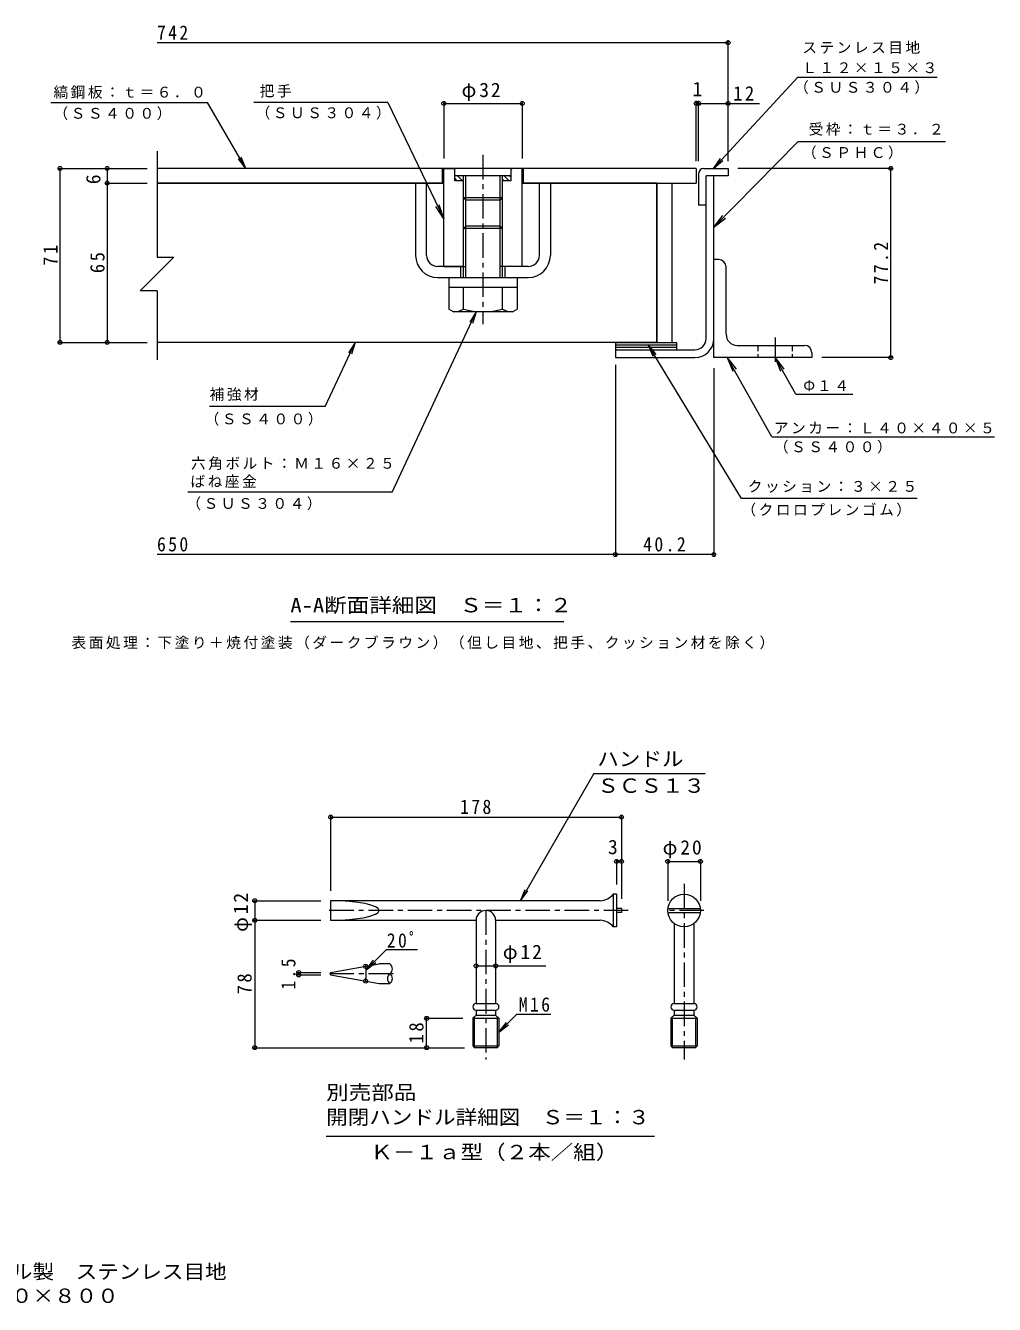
# Model space of a CAD drawing. Units: millimetres on the paper, enlarged 10 times, with parts at other scales. Extents: x -1763 to 1918, y -1353 to 1313.
# Drawn here: x -59 to 1918, y -1353 to 1257 of the extents above; entities that cross this region are included whole.
import ezdxf
from ezdxf.enums import TextEntityAlignment as Align

# ---------------------------------------------------------------- set-up
doc = ezdxf.new("R2010")
doc.units = ezdxf.units.MM
doc.header["$LTSCALE"] = 10
doc.header["$PDMODE"] = 32
doc.header["$PDSIZE"] = 8
doc.linetypes.add('CHAIN1', pattern=[8, 5, -1, 1, -1])
doc.linetypes.add('DASHED1', pattern=[1.8, 1.2, -0.6])
for name, color, linetype, lineweight in [('D-1', 2, 'Continuous', 9), ('D-2', 3, 'Continuous', 9), ('D-3', 4, 'Continuous', 9), ('D-4', 7, 'Continuous', 9), ('D-5', 7, 'Continuous', 9), ('D-6', 6, 'Continuous', 5), ('D-7', 4, 'CHAIN1', 9), ('D-8', 5, 'Continuous', 5), ('D-9', 134, 'Continuous', 5), ('D-C', 2, 'Continuous', 9), ('D-E', 3, 'Continuous', 9), ('D-F', 7, 'Continuous', 9), ('E-5', 3, 'Continuous', 9), ('E-F', 7, 'Continuous', 9), ('F-5', 7, 'Continuous', 9)]:
    doc.layers.add(name, color=color, linetype=linetype, lineweight=lineweight)
doc.styles.add('ＭＳ ゴシック', font='')
doc.styles.get('ＭＳ ゴシック').set_extended_font_data('MS Gothic')

msp = doc.modelspace()

# ---------------------------------------------------------------- linework, layer by layer
at = {"layer": 'D-1'}
for p, q in [((1329.44, 617.56), (1329.44, 950.06)), ((1345.44, 617.56), (1345.44, 950.06)), ((1144.44, 595.06), (1306.94, 595.06))]:
    msp.add_line(p, q, dxfattribs=at)
msp.add_lwpolyline([(1144.44, 595.06), (1144.44, 579.06), (1306.94, 579.06)], dxfattribs=at)
for radius in [22.5, 38.5]:
    msp.add_arc((1306.94, 617.56), radius, 270, 0, dxfattribs=at)
at = {"layer": 'D-2'}
for p, q in [((1309.44, 965.06), (209.44, 965.06)), ((791.93, 935.06), (791.93, 965.06)), ((956.94, 935.06), (956.94, 965.06)), ((1309.44, 965.06), (1309.44, 935.06)), ((209.44, 935.06), (794.43, 935.06)), ((954.44, 935.06), (1309.44, 935.06))]:
    msp.add_line(p, q, dxfattribs=at)
at = {"layer": 'D-3'}
for p, q in [((1314.44, 955.06), (1314.44, 890.06)), ((1324.44, 965.06), (1374.44, 965.06)), ((1329.44, 890.06), (1329.44, 950.06)), ((1329.44, 890.06), (1314.44, 890.06))]:
    msp.add_line(p, q, dxfattribs=at)
msp.add_lwpolyline([(1374.44, 965.06), (1374.44, 950.06), (1329.44, 950.06)], dxfattribs=at)
msp.add_arc((1324.44, 955.06), 10, 90, 180, dxfattribs=at)
at = {"layer": 'D-4'}
msp.add_line((1039.11, 39.76), (481.61, 39.76), dxfattribs=at)
at = {"layer": 'D-5'}
for p, q in [((1374.44, 980.06), (1374.44, 1226.58)), ((1374.44, 1221.58), (209.44, 1221.58)), ((1516.63, 1151.01), (1344.47, 965.06)), ((1516.63, 1151.01), (1800.82, 1151.01)), ((-7.13, 1099.81), (312.68, 1099.81)), ((390.89, 965.06), (312.68, 1099.81)), ((680.1, 1099.81), (406.85, 1099.81)), ((680.1, 1099.81), (794.43, 862.24)), ((1309.43, 980.06), (1309.43, 1102.69)), ((1309.43, 1097.69), (1314.44, 1097.69)), ((1314.44, 980.06), (1314.44, 1102.69)), ((1314.44, 1097.69), (1438.79, 1097.69)), ((1818.34, 1019.45), (1516.77, 1019.45)), ((390.89, 965.06), (375.63, 984.86)), ((390.89, 965.06), (381.27, 988.14)), ((1344.47, 965.06), (1358.91, 985.47)), ((1344.47, 965.06), (1363.7, 981.03)), ((794.43, 862.24), (778.01, 887.35)), ((794.43, 862.24), (785.06, 890.74)), ((1345.44, 845.05), (1363.49, 869.01)), ((860.82, 672.56), (847.38, 651.48)), ((613.84, 610.06), (606.32, 586.22)), ((1211.19, 605.06), (1226.85, 585.58)), ((1372.72, 579.06), (1390.75, 555.09)), ((1372.72, 579.06), (1383.93, 551.24)), ((1464.03, 417.38), (1372.72, 579.06)), ((1470.44, 579.06), (1481.65, 551.24)), ((1470.44, 579.06), (1488.47, 555.09)), ((1512.76, 504.11), (1470.44, 579.06)), ((1512.76, 504.11), (1628.91, 504.11)), ((552.74, 479.05), (316.73, 479.05)), ((1464.03, 417.38), (1917.81, 417.38)), ((689.14, 304.41), (272.16, 304.41)), ((1760.09, 291.23), (1401.95, 291.23))]:
    msp.add_line(p, q, dxfattribs=at)
at = {"layer": 'D-5', "color": 5, "lineweight": 5}
for p, q in [((736.93, 935.06), (736.93, 787.56)), ((759.43, 935.06), (736.93, 935.06)), ((759.43, 787.56), (759.43, 935.06)), ((989.44, 787.56), (989.44, 935.06)), ((989.44, 935.06), (1011.94, 935.06)), ((1011.94, 935.06), (1011.94, 787.56)), ((834.44, 765.06), (781.93, 765.06)), ((829.44, 742.56), (829.44, 765.06)), ((966.94, 765.06), (914.44, 765.06)), ((919.44, 742.56), (919.44, 765.06)), ((781.93, 742.56), (966.94, 742.56))]:
    msp.add_line(p, q, dxfattribs=at)
at = {"layer": 'D-5'}
for points in [[(1516.77, 1019.45), (1345.44, 845.05), (1369.07, 863.53)], [(689.14, 304.41), (860.82, 672.56), (853.3, 648.72)], [(552.74, 479.05), (613.84, 610.06), (600.4, 588.98)], [(1401.95, 291.23), (1211.19, 605.06), (1221.27, 582.19)]]:
    msp.add_lwpolyline(points, dxfattribs=at)
at = {"layer": 'D-5', "color": 5, "lineweight": 5}
for centre, radius, start, end in [((781.93, 787.56), 45, 180, 270), ((781.93, 787.56), 22.5, 180, 270), ((966.94, 787.56), 22.5, 270, 0), ((966.94, 787.56), 45, 270, 0)]:
    msp.add_arc(centre, radius, start, end, dxfattribs=at)
at = {"layer": 'D-5'}
for p in [(1374.44, 1221.58), (1309.43, 1097.69), (1314.44, 1097.69), (1374.44, 1097.69)]:
    msp.add_point(p, dxfattribs=at)
at = {"layer": 'D-6'}
for p, q in [((1144.44, 610.06), (1269.43, 610.06)), ((1144.44, 610.06), (1144.44, 595.06)), ((1144.44, 605.06), (1269.43, 605.06)), ((1269.43, 610.06), (1269.43, 595.06)), ((1144.44, 600.06), (1269.43, 600.06))]:
    msp.add_line(p, q, dxfattribs=at)
at = {"layer": 'D-7'}
msp.add_line((1470.44, 620.11), (1470.44, 561.64), dxfattribs=at)
at = {"layer": 'D-8'}
for p, q in [((1229.44, 935.06), (1259.44, 935.06)), ((1229.44, 935.06), (1229.44, 610.06)), ((1259.44, 935.06), (1259.44, 610.06)), ((1229.44, 610.06), (1259.44, 610.06))]:
    msp.add_line(p, q, dxfattribs=at)
at = {"layer": 'D-9'}
for p, q in [((804.93, 722.56), (804.93, 678.19)), ((834.44, 678.05), (834.44, 722.56)), ((914.44, 678.05), (914.44, 722.56)), ((943.94, 722.56), (943.94, 678.05)), ((814.48, 672.68), (804.93, 678.19)), ((934.44, 672.56), (814.68, 672.56)), ((934.44, 672.56), (943.94, 678.05))]:
    msp.add_line(p, q, dxfattribs=at)
for centre, radius, start, end in [((815.72, 707.07), 34.53, 267.86055, 302.81094), ((874.43, 821.16), 148.6, 254.38446, 285.61554), ((933.15, 707.07), 34.53, 237.18906, 272.13945)]:
    msp.add_arc(centre, radius, start, end, dxfattribs=at)
at = {"layer": 'D-C', "linetype": 'CHAIN1'}
msp.add_line((874.44, 992.74), (874.44, 646.93), dxfattribs=at)
at = {"layer": 'D-C'}
for p, q in [((794.43, 965.06), (814.43, 965.06)), ((794.43, 765.06), (794.43, 965.06)), ((816.93, 962.56), (814.43, 965.06)), ((931.94, 965.06), (816.93, 965.06)), ((816.93, 940.06), (816.93, 965.06)), ((931.94, 950.06), (816.93, 950.06)), ((821.83, 940.06), (816.93, 944.96)), ((834.44, 940.06), (816.93, 940.06)), ((832.44, 940.06), (822.44, 950.06)), ((834.44, 948.68), (833.05, 950.06)), ((834.44, 742.56), (834.44, 950.06)), ((839.44, 742.56), (839.44, 950.06)), ((909.43, 742.56), (909.43, 950.06)), ((914.44, 923.84), (914.44, 950.06)), ((917.29, 940.06), (914.44, 942.92)), ((931.94, 940.06), (914.44, 940.06)), ((927.9, 940.06), (917.9, 950.06)), ((931.94, 946.64), (928.51, 950.06)), ((934.44, 965.06), (931.94, 962.56)), ((931.94, 940.06), (931.94, 965.06)), ((954.44, 965.06), (934.44, 965.06)), ((954.44, 765.06), (954.44, 965.06)), ((914.44, 742.56), (914.44, 923.84)), ((914.44, 905.06), (834.44, 905.06)), ((914.44, 905.34), (909.43, 900.06)), ((839.44, 847.56), (834.44, 842.56)), ((914.44, 842.56), (834.44, 842.56)), ((909.43, 847.56), (839.44, 847.56)), ((914.44, 842.56), (909.43, 847.56)), ((794.43, 765.06), (839.44, 765.06)), ((954.44, 765.06), (909.43, 765.06))]:
    msp.add_line(p, q, dxfattribs=at)
at = {"layer": 'D-C', "color": 134, "lineweight": 5}
for p, q in [((804.43, 742.56), (944.43, 742.56)), ((944.43, 742.56), (944.43, 722.56))]:
    msp.add_line(p, q, dxfattribs=at)
at = {"layer": 'D-C'}
msp.add_lwpolyline([(909.43, 900.06), (839.44, 900.06), (834.44, 905.06)], dxfattribs=at)
at = {"layer": 'D-C', "color": 134, "lineweight": 5}
msp.add_lwpolyline([(804.43, 742.56), (804.43, 722.56), (944.43, 722.56)], dxfattribs=at)
at = {"layer": 'D-E', "color": 2}
for p, q in [((794.43, 935.06), (209.44, 935.06)), ((1229.44, 610.06), (209.44, 610.06))]:
    msp.add_line(p, q, dxfattribs=at)
at = {"layer": 'D-E'}
for p, q in [((1355.44, 779.06), (1345.44, 779.06)), ((1345.44, 579.06), (1345.44, 779.06)), ((1370.44, 626.56), (1370.44, 764.06)), ((1392.94, 604.06), (1530.44, 604.06)), ((1545.44, 579.06), (1345.44, 579.06)), ((1545.44, 589.06), (1545.44, 579.06))]:
    msp.add_line(p, q, dxfattribs=at)
at = {"layer": 'D-E', "linetype": 'DASHED1'}
for p, q in [((1435.44, 604.06), (1435.44, 579.06)), ((1505.44, 604.06), (1505.44, 579.06))]:
    msp.add_line(p, q, dxfattribs=at)
at = {"layer": 'D-E', "color": 2}
msp.add_lwpolyline([(1229.44, 610.06), (1229.44, 935.06), (954.44, 935.06)], dxfattribs=at)
at = {"layer": 'D-E'}
for centre, radius, start, end in [((1355.44, 764.06), 15, 0, 90), ((1392.94, 626.56), 22.5, 180, 270), ((1530.44, 589.06), 15, 0, 90)]:
    msp.add_arc(centre, radius, start, end, dxfattribs=at)
at = {"layer": 'D-F'}
for p, q in [((794.43, 1100.69), (794.43, 985.06)), ((794.43, 1097.69), (954.44, 1097.69)), ((954.44, 1100.69), (954.44, 985.06)), ((209.44, 1000.06), (209.44, 784.26)), ((8.58, 965.06), (189.44, 965.06)), ((11.58, 610.06), (11.58, 965.06)), ((107.77, 965.06), (107.77, 935.06)), ((1709.35, 965.06), (1394.44, 965.06)), ((1706.35, 579.06), (1706.35, 965.06)), ((104.77, 935.06), (189.44, 935.06)), ((107.77, 935.06), (107.77, 610.06)), ((209.44, 715.44), (175.03, 715.44)), ((209.44, 715.44), (209.44, 574.64)), ((8.58, 610.06), (189.44, 610.06)), ((1709.35, 579.06), (1565.44, 579.06)), ((1144.44, 564.06), (1144.44, 172.13)), ((1345.43, 557.68), (1345.43, 172.13)), ((1144.44, 177.13), (209.44, 177.13)), ((1345.43, 177.13), (1144.44, 177.13))]:
    msp.add_line(p, q, dxfattribs=at)
msp.add_lwpolyline([(209.44, 784.26), (243.84, 784.26), (175.03, 715.44)], dxfattribs=at)
for p in [(794.43, 1097.69), (954.44, 1097.69), (11.58, 965.06), (107.77, 965.06), (1706.35, 965.06), (107.77, 935.06), (11.58, 610.06), (107.77, 610.06), (1706.35, 579.06), (1144.44, 177.13), (1345.43, 177.13)]:
    msp.add_point(p, dxfattribs=at)
at = {"layer": 'E-5', "color": 7}
for p, q in [((1100.7, -269.71), (1327.57, -269.71)), ((950.86, -529.24), (966.07, -509.4)), ((900.3, -662.32), (1002.33, -662.32)), ((906.97, -797.48), (926.8, -782.26)), ((943.72, -760.73), (1012.54, -760.73)), ((554.51, -1009.45), (1224.51, -1009.45))]:
    msp.add_line(p, q, dxfattribs=at)
at = {"layer": 'E-5', "linetype": 'CHAIN1'}
for p, q in [((1284.65, -495.18), (1284.65, -853.29)), ((1170.94, -549.24), (551.97, -549.24)), ((880.3, -549.24), (880.3, -853.29)), ((1325.16, -549.24), (1246.66, -549.24)), ((691.2, -678.27), (556.25, -678.27))]:
    msp.add_line(p, q, dxfattribs=at)
at = {"layer": 'E-5'}
for p, q in [((1140.3, -515.9), (1140.3, -582.57)), ((1146.97, -515.9), (1140.3, -515.9)), ((1146.97, -515.9), (1146.97, -582.57)), ((1113.63, -529.24), (563.63, -529.24)), ((563.63, -529.24), (563.63, -569.24)), ((1156.97, -545.4), (1146.97, -545.4)), ((1156.97, -545.4), (1156.97, -553.07)), ((1251.54, -545.4), (1317.76, -545.4)), ((563.63, -569.24), (860.3, -569.24)), ((900.3, -569.24), (1113.63, -569.24)), ((900.3, -569.24), (900.3, -739.24)), ((1156.97, -553.07), (1146.97, -553.07)), ((1251.54, -553.07), (1317.76, -553.07)), ((1146.97, -582.57), (1140.3, -582.57)), ((1264.65, -575.9), (1264.65, -739.24)), ((1304.65, -575.9), (1304.65, -739.24)), ((563.63, -675.77), (563.63, -680.77)), ((684.53, -658.27), (662.88, -658.27)), ((662.88, -698.27), (684.53, -698.27)), ((860.3, -752.57), (860.3, -762.57)), ((1264.65, -739.24), (1304.65, -739.24)), ((1264.65, -752.57), (1304.65, -752.57)), ((1264.65, -752.57), (1264.65, -762.57)), ((1304.65, -752.57), (1304.65, -762.57)), ((853.63, -769.24), (860.3, -762.57)), ((853.63, -769.24), (853.63, -825.72)), ((856.97, -829.24), (856.97, -765.9)), ((860.3, -762.57), (900.3, -762.57)), ((906.97, -769.24), (900.3, -762.57)), ((903.63, -765.9), (903.63, -829.24)), ((1257.98, -769.24), (1264.65, -762.57)), ((1257.98, -769.24), (1257.98, -825.72)), ((1261.32, -829.24), (1261.32, -765.9)), ((1264.65, -762.57), (1304.65, -762.57)), ((1311.32, -769.24), (1304.65, -762.57)), ((1307.98, -765.9), (1307.98, -829.24)), ((853.63, -825.72), (906.97, -825.72)), ((853.63, -825.72), (856.97, -829.24)), ((903.63, -829.24), (856.97, -829.24)), ((903.63, -829.24), (906.97, -825.72)), ((1257.98, -825.72), (1311.32, -825.72)), ((1257.98, -825.72), (1261.32, -829.24)), ((1307.98, -829.24), (1261.32, -829.24)), ((1307.98, -829.24), (1311.32, -825.72))]:
    msp.add_line(p, q, dxfattribs=at)
at = {"layer": 'E-5', "color": 7}
for points in [[(1100.7, -269.71), (950.86, -529.24), (960.42, -506.14)], [(943.72, -760.73), (906.97, -797.48), (922.18, -777.65)]]:
    msp.add_lwpolyline(points, dxfattribs=at)
at = {"layer": 'E-5'}
for points in [[(860.3, -569.24), (860.3, -739.24), (900.3, -739.24)], [(860.3, -752.57), (900.3, -752.57), (900.3, -762.57)], [(853.63, -769.24), (906.97, -769.24), (906.97, -825.72)], [(1257.98, -769.24), (1311.32, -769.24), (1311.32, -825.72)]]:
    msp.add_lwpolyline(points, dxfattribs=at)
msp.add_circle((1284.65, -549.24), 33.33, dxfattribs=at)
for centre, radius, start, end in [((1112.42, -493.48), 35.78, 271.94333, 321.18758), ((880.3, -569.24), 20, 0, 180), ((1112.42, -605), 35.78, 38.81242, 88.06058), ((692.03, -688.27), 12.5, 126.87005, 233.12995), ((677.03, -668.27), 12.5, 306.87005, 53.12995), ((677.03, -688.27), 12.5, 306.87005, 53.12995), ((860.3, -745.9), 6.67, 90, 270), ((900.3, -745.9), 6.67, 270, 90), ((1264.65, -745.9), 6.67, 90, 270), ((1304.65, -745.9), 6.67, 270, 90)]:
    msp.add_arc(centre, radius, start, end, dxfattribs=at)
msp.add_ellipse((563.63, -549.24), major_axis=(99.25, 0), ratio=0.201518, start_param=4.712389, end_param=7.8539816, dxfattribs=at)
at = {"layer": 'E-F'}
for p, q in [((563.63, -355.69), (563.63, -509.24)), ((563.63, -358.69), (1156.97, -358.69)), ((1156.97, -355.69), (1156.97, -525.4)), ((1146.97, -446.07), (1146.97, -495.9)), ((1156.97, -449.07), (1146.97, -449.07)), ((1251.32, -446.07), (1251.32, -529.24)), ((1251.32, -449.07), (1317.98, -449.07)), ((1317.98, -446.07), (1317.98, -529.24)), ((405.91, -529.24), (543.63, -529.24)), ((408.91, -529.24), (408.91, -569.24)), ((405.91, -569.24), (543.63, -569.24)), ((408.91, -569.24), (408.91, -829.24)), ((677.33, -629.16), (741, -629.16)), ((495.35, -675.77), (543.63, -675.77)), ((498.35, -680.77), (498.35, -675.77)), ((636.07, -670.41), (655.91, -655.19)), ((860.3, -662.32), (900.3, -662.32)), ((495.35, -680.77), (543.63, -680.77)), ((756.45, -769.24), (833.63, -769.24)), ((759.45, -829.24), (759.45, -769.24)), ((405.91, -829.24), (836.97, -829.24))]:
    msp.add_line(p, q, dxfattribs=at)
at = {"layer": 'E-F', "color": 3}
for p, q in [((563.63, -675.77), (662.88, -658.27)), ((563.63, -680.77), (662.88, -698.27))]:
    msp.add_line(p, q, dxfattribs=at)
at = {"layer": 'E-F'}
msp.add_lwpolyline([(677.33, -629.16), (636.07, -670.41), (651.29, -650.58)], dxfattribs=at)
msp.add_arc((549.45, -678.27), 86.97, 350, 10, dxfattribs=at)
for p in [(563.63, -358.69), (1156.97, -358.69), (1146.97, -449.07), (1156.97, -449.07), (1251.32, -449.07), (1317.98, -449.07), (408.91, -529.24), (408.91, -569.24), (498.35, -675.77), (498.35, -680.77), (635.11, -663.16), (860.3, -662.32), (900.3, -662.32), (635.11, -693.37), (759.45, -769.24), (408.91, -829.24), (759.45, -829.24)]:
    msp.add_point(p, dxfattribs=at)

# ---------------------------------------------------------------- texts
at = {"layer": 'D-4', "color": 2, "style": 'ＭＳ ゴシック', "width": 1.15}
msp.add_text('A-A断面詳細図\u3000Ｓ＝１：２', height=29.33, dxfattribs=at).set_placement((481.61, 50.39), align=Align.BOTTOM_LEFT)
at = {"layer": 'D-4', "insert": (34.9, -16.37), "char_height": 21.99, "attachment_point": 7, "style": 'ＭＳ ゴシック'}
msp.add_mtext('\\T1.17;表面処理：下塗り＋焼付塗装（ダークブラウン）（但し目地、把手、クッション材を除く）', dxfattribs=at)
at = {"layer": 'D-5', "color": 2, "style": 'ＭＳ ゴシック'}
msp.add_text('1', height=29.33, dxfattribs=at).set_placement((1301.93, 1103.69), align=Align.BOTTOM_LEFT)
at = {"layer": 'D-5', "color": 2, "char_height": 29.33, "attachment_point": 7, "style": 'ＭＳ ゴシック'}
for s, insert in [('\\T1.27;\\W0.9;742', (209.44, 1227.58)), ('\\T1.27;\\W0.95;12', (1384.71, 1103.69))]:
    msp.add_mtext(s, dxfattribs=dict(at, insert=insert))
at = {"layer": 'D-5', "char_height": 21.99, "attachment_point": 7, "style": 'ＭＳ ゴシック'}
for s, insert in [('\\T1.17;ステンレス目地', (1525.82, 1198.61)), ('\\T1.17;Ｌ１２×１５×３', (1525.82, 1159.17)), ('\\T1.17;縞鋼板：ｔ＝６．０', (-1.8, 1107.36)), ('\\T1.17;把手', (418.94, 1109.65)), ('\\T1.17;（ＳＵＳ３０４）', (1508.99, 1116.73)), ('\\T1.17;（ＳＳ４００）', (-1.8, 1063.7)), ('\\T1.17;（ＳＵＳ３０４）', (410.53, 1064.75)), ('\\T1.17;受枠：ｔ＝３．２', (1538.72, 1031.77)), ('\\T1.17;（ＳＰＨＣ）', (1525.11, 983.61)), ('\\T1.17;Φ１４', (1527.96, 510.08)), ('\\T1.17;補強材', (316.73, 490.53)), ('\\T1.17;（ＳＳ４００）', (306.53, 440.01)), ('\\T1.17;アンカー：Ｌ４０×４０×５', (1467.81, 423.34)), ('\\T1.17;（ＳＳ４００）', (1467.81, 383.11)), ('\\T1.17;六角ボルト：Ｍ１６×２５', (278.69, 349.76)), ('\\T1.17;ばね座金', (277.64, 313.04)), ('\\T1.17;クッション：３×２５', (1414.63, 302.95)), ('\\T1.17;（ＳＵＳ３０４）', (269.38, 267.48)), ('\\T1.17;（クロロプレンゴム）', (1401.67, 254.67))]:
    msp.add_mtext(s, dxfattribs=dict(at, insert=insert))
at = {"layer": 'D-F', "color": 2, "style": 'ＭＳ ゴシック'}
msp.add_text('6', height=29.33, rotation=90, dxfattribs=at).set_placement((102.77, 932.87), align=Align.BOTTOM_LEFT)
at = {"layer": 'D-F', "color": 2, "char_height": 29.33, "attachment_point": 7, "style": 'ＭＳ ゴシック'}
for s, insert in [('\\T1.19;φ32', (830.69, 1102.69)), ('\\T1.27;\\W0.9;650', (209.44, 183.13)), ('\\T1.28;\\W0.9;40.2', (1201.19, 183.13))]:
    msp.add_mtext(s, dxfattribs=dict(at, insert=insert))
at = {"layer": 'D-F', "color": 2, "char_height": 29.33, "attachment_point": 7, "rotation": 90, "style": 'ＭＳ ゴシック'}
for s, insert in [('\\T1.28;\\W0.9;77.2', (1701.35, 728.31)), ('\\T1.27;\\W0.95;71', (6.58, 766.31)), ('\\T1.27;\\W0.95;65', (102.77, 751.31))]:
    msp.add_mtext(s, dxfattribs=dict(at, insert=insert))
at = {"layer": 'E-5', "color": 2, "style": 'ＭＳ ゴシック'}
for s, width, p in [('ハンドル', 1.1, (1107.57, -263.39)), ('ＳＣＳ１３', 1.1, (1107.57, -317.91)), ('別売部品', 1.15, (554.51, -943.95)), ('開閉ハンドル詳細図\u3000Ｓ＝１：３', 1.1, (554.51, -994.45)), ('Ｋ－１ａ型（２本／組）', 1.15, (644.51, -1065.67))]:
    msp.add_text(s, height=29.33, dxfattribs=dict(at, width=width)).set_placement(p, align=Align.BOTTOM_LEFT)
at = {"layer": 'E-5', "color": 2, "insert": (947.54, -756.09), "char_height": 29.33, "attachment_point": 7, "style": 'ＭＳ ゴシック'}
msp.add_mtext('\\T1.27;\\W0.9;M16', dxfattribs=at)
at = {"layer": 'E-F', "color": 2, "style": 'ＭＳ ゴシック'}
msp.add_text('3', height=29.33, dxfattribs=at).set_placement((1129.45, -443.07), align=Align.BOTTOM_LEFT)
at = {"layer": 'E-F', "color": 2, "char_height": 29.33, "attachment_point": 7, "style": 'ＭＳ ゴシック'}
for s, insert in [('\\T1.27;\\W0.9;178', (827.8, -352.69)), ('\\T1.19;φ20', (1240.9, -443.07)), ('\\T1.27;\\W0.9;20ﾟ', (678.26, -625.43)), ('\\T1.19;φ12', (914.83, -656.32))]:
    msp.add_mtext(s, dxfattribs=dict(at, insert=insert))
at = {"layer": 'E-F', "color": 2, "char_height": 29.33, "attachment_point": 7, "rotation": 90, "style": 'ＭＳ ゴシック'}
for s, insert in [('\\T1.19;φ12', (402.91, -592.99)), ('\\T1.27;\\W0.9;1.5', (492.35, -710.77)), ('\\T1.27;\\W0.95;78', (402.91, -720.49)), ('\\T1.27;\\W0.95;18', (753.45, -820.49))]:
    msp.add_mtext(s, dxfattribs=dict(at, insert=insert))
at = {"layer": 'F-5', "color": 2, "style": 'ＭＳ ゴシック', "width": 1.1}
for s, p in [('縞鋼板蓋\u3000屋内用\u3000一般形\u3000スチール製\u3000ステンレス目地', (-792.72, -1309.74)), ('マシンハッチ\u3000Ｓ－１４ＥＣ－６５０×８００', (-792.72, -1358.94))]:
    msp.add_text(s, height=29.33, dxfattribs=at).set_placement(p, align=Align.BOTTOM_LEFT)

doc.saveas('drawing.dxf')
